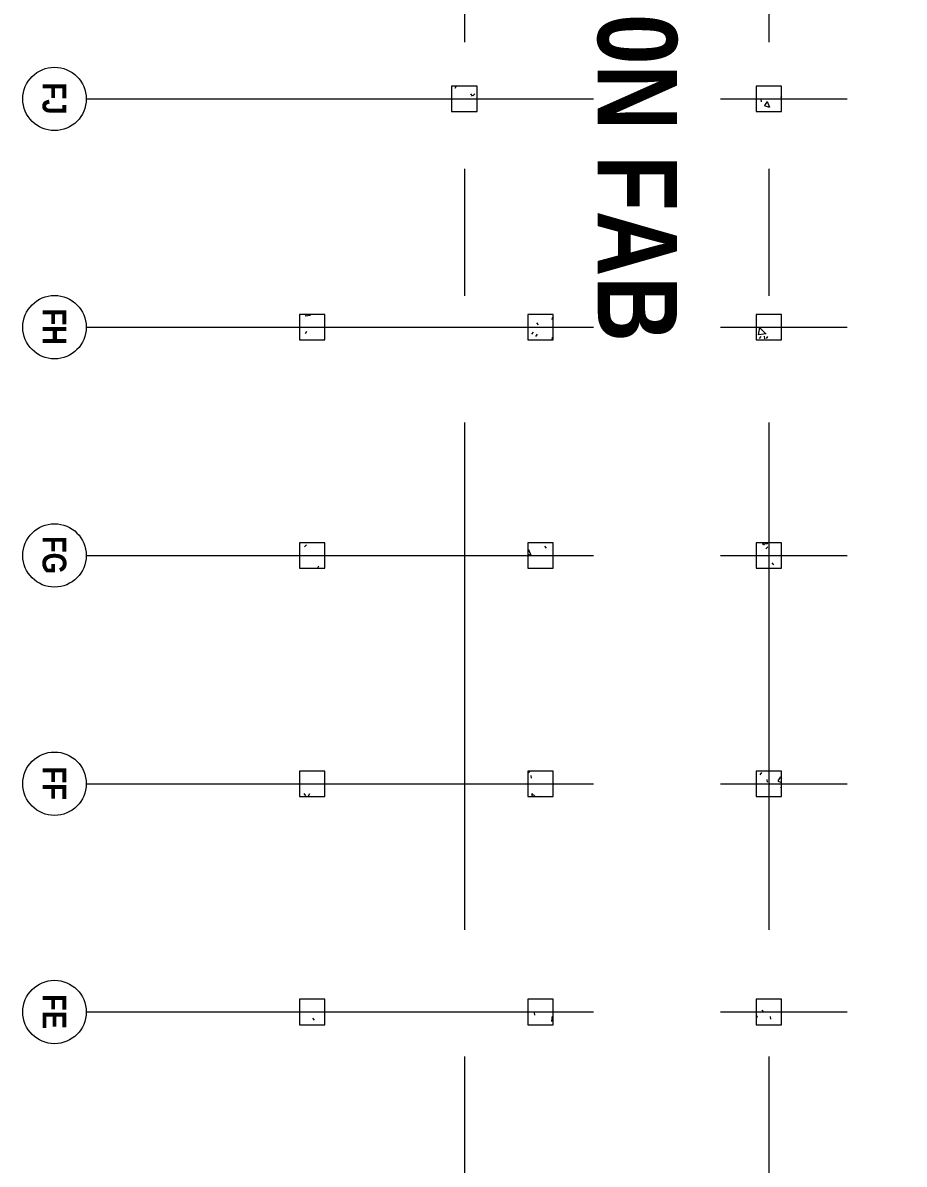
# Model space of a CAD drawing. Extents: x -14231 to 343475, y -171733 to 30720.
# Drawn here: x 177558 to 205353, y -120043 to -84043 of the extents above; entities that cross this region are included whole.
import ezdxf

# ---------------------------------------------------------------- set-up
doc = ezdxf.new("R2010")
doc.units = 0
doc.header["$LTSCALE"] = 8
doc.linetypes.add('IDA - Grid Line', pattern=[3500, 2000, -500, 500, -500])
for name, color, linetype, lineweight in [('A-_ANOTGRID_E', 7, 'CONTINUOUS', 9), ('A-_ANOTTEXT_A', 7, 'CONTINUOUS', 9), ('A-COLN----_E', 7, 'CONTINUOUS', 9), ('A-COLN----_E1', 7, 'CONTINUOUS', 9)]:
    doc.layers.add(name, color=color, linetype=linetype, lineweight=lineweight)
doc.styles.add('Arial Narrow_B', font='ARIALNB.TTF', dxfattribs={"height": 750})
doc.styles.add('Arial Narrow_B_1', font='ARIALNB.TTF', dxfattribs={"height": 625})

# ---------------------------------------------------------------- blocks, each defined once
blk = doc.blocks.new('IDA - Rectangle Column - 800W X 800D-V34-PH1 LEVEL 3 - PROBE')
at = {"layer": 'A-COLN----_E1', "true_color": 0xaaaaaa}
h = blk.add_hatch(dxfattribs=at)
h.set_pattern_fill('FP_36', color=253, style=0, pattern_type=2)
h.set_pattern_definition([(320, (-315956.1, 895857.2), (-159.3907, -1821.8403), [190.5, -2095.5]), (265, (-315956.1, 895857.2), (1910.5674, 352.428), [152.4, -1676.4]), (10.451, (-315969.4, 895705.4), (1751.166, -1469.4262), [161.9, -1780.901]), (316.184, (-315448.1, 895857.2), (-420.428, -2710.791), [285.75, -3143.25]), (6.636, (-315483.2, 895631.3), (2474.276, -2374.0256), [242.85, -2671.351]), (261.184, (-315448, 895857.2), (2474.2525, -2374.05), [228.6, -2514.6]), (291, (-315575.1, 895603.2), (-1022.6516, -1516.1442), [190.5, -2095.5]), (236, (-315575.1, 895603.2), (1841.8805, -618.021), [152.4, -1676.4]), (341.451, (-315660.3, 895476.8), (819.2124, -2134.1713), [161.9, -1780.901]), (307.5, (-315956.1, 895857.2), (845.5504, -30.88603), [83.82, -1572.26, 83.82, -3300.73]), (307.5, (-315956.1, 895857.2), (845.5504, -30.88603), [-1739.9, -1617.98, 83.82, -1598.93]), (277.5, (-315956.1, 895857.2), (1001.80575, -668.1966), [83.82, -886.46, 83.82, -2175.51]), (277.5, (-315956.1, 895857.2), (1001.80575, -668.1966), [-1054.1, -1534.16, 83.82, -557.53]), (237.5, (-315956.1, 896423.6), (-57.2896, -1355.90933), [83.82, -551.18, 83.82, -4526.28]), (237.5, (-315956.1, 896423.6), (-57.2896, -1355.90933), [-718.82, -1897.38, 83.82, -2545.08]), (227.5, (-315956.1, 896677.6), (254.2664, -1481.2932), [83.82, -741.68, 83.82, -3098.8]), (227.5, (-315956.1, 896677.6), (254.2664, -1481.2932), [-909.32, -1231.9, 83.82, -1783.08])])
h.paths.add_polyline_path([(-400, -400), (400, -400), (400, 400), (-400, 400)])
at = {"layer": 'A-COLN----_E', "color": 253, "true_color": 0xaaaaaa}
for p, q in [((400, 400), (-400, 400)), ((-400, 400), (-400, -400)), ((400, -400), (400, 400)), ((-400, -400), (400, -400))]:
    blk.add_line(p, q, dxfattribs=at)
blk = doc.blocks.new('IDA - Rectangle Column - 800W X 800D-V35-PH1 LEVEL 3 - PROBE')
at = {"layer": 'A-COLN----_E1', "true_color": 0xaaaaaa}
h = blk.add_hatch(dxfattribs=at)
h.set_pattern_fill('FP_37', color=253, style=0, pattern_type=2)
h.set_pattern_definition([(320, (-306356.1, 895857.2), (-159.3907, -1821.8403), [190.5, -2095.5]), (265, (-306356.1, 895857.2), (1910.5674, 352.428), [152.4, -1676.4]), (10.451, (-306369.4, 895705.4), (1751.166, -1469.4262), [161.9, -1780.901]), (316.184, (-305848.1, 895857.2), (-420.428, -2710.791), [285.75, -3143.25]), (6.636, (-305883.2, 895631.3), (2474.276, -2374.0256), [242.85, -2671.351]), (261.184, (-305848, 895857.2), (2474.2525, -2374.05), [228.6, -2514.6]), (291, (-305975.1, 895603.2), (-1022.6516, -1516.1442), [190.5, -2095.5]), (236, (-305975.1, 895603.2), (1841.8805, -618.021), [152.4, -1676.4]), (341.451, (-306060.3, 895476.8), (819.2124, -2134.1713), [161.9, -1780.901]), (307.5, (-306356.1, 895857.2), (845.5504, -30.88603), [83.82, -1572.26, 83.82, -3300.73]), (307.5, (-306356.1, 895857.2), (845.5504, -30.88603), [-1739.9, -1617.98, 83.82, -1598.93]), (277.5, (-306356.1, 895857.2), (1001.80575, -668.1966), [83.82, -886.46, 83.82, -2175.51]), (277.5, (-306356.1, 895857.2), (1001.80575, -668.1966), [-1054.1, -1534.16, 83.82, -557.53]), (237.5, (-306356.1, 896423.6), (-57.2896, -1355.90933), [83.82, -551.18, 83.82, -4526.28]), (237.5, (-306356.1, 896423.6), (-57.2896, -1355.90933), [-718.82, -1897.38, 83.82, -2545.08]), (227.5, (-306356.1, 896677.6), (254.2664, -1481.2932), [83.82, -741.68, 83.82, -3098.8]), (227.5, (-306356.1, 896677.6), (254.2664, -1481.2932), [-909.32, -1231.9, 83.82, -1783.08])])
h.paths.add_polyline_path([(-400, -400), (400, -400), (400, 400), (-400, 400)])
at = {"layer": 'A-COLN----_E', "color": 253, "true_color": 0xaaaaaa}
for p, q in [((400, 400), (-400, 400)), ((-400, 400), (-400, -400)), ((400, -400), (400, 400)), ((-400, -400), (400, -400))]:
    blk.add_line(p, q, dxfattribs=at)
blk = doc.blocks.new('IDA - Rectangle Column - 800W X 800D-V36-PH1 LEVEL 3 - PROBE')
at = {"layer": 'A-COLN----_E1', "true_color": 0xaaaaaa}
h = blk.add_hatch(dxfattribs=at)
h.set_pattern_fill('FP_38', color=253, style=0, pattern_type=2)
h.set_pattern_definition([(320, (-315956.1, 903057.2), (-159.3907, -1821.8403), [190.5, -2095.5]), (265, (-315956.1, 903057.2), (1910.5674, 352.428), [152.4, -1676.4]), (10.451, (-315969.4, 902905.4), (1751.166, -1469.4262), [161.9, -1780.901]), (316.184, (-315448.1, 903057.2), (-420.428, -2710.791), [285.75, -3143.25]), (6.636, (-315483.2, 902831.3), (2474.276, -2374.0256), [242.85, -2671.351]), (261.184, (-315448, 903057.2), (2474.2525, -2374.05), [228.6, -2514.6]), (291, (-315575.1, 902803.2), (-1022.6516, -1516.1442), [190.5, -2095.5]), (236, (-315575.1, 902803.2), (1841.8805, -618.021), [152.4, -1676.4]), (341.451, (-315660.3, 902676.8), (819.2124, -2134.1713), [161.9, -1780.901]), (307.5, (-315956.1, 903057.2), (845.5504, -30.88603), [83.82, -1572.26, 83.82, -3300.73]), (307.5, (-315956.1, 903057.2), (845.5504, -30.88603), [-1739.9, -1617.98, 83.82, -1598.93]), (277.5, (-315956.1, 903057.2), (1001.80575, -668.1966), [83.82, -886.46, 83.82, -2175.51]), (277.5, (-315956.1, 903057.2), (1001.80575, -668.1966), [-1054.1, -1534.16, 83.82, -557.53]), (237.5, (-315956.1, 903623.6), (-57.2896, -1355.90933), [83.82, -551.18, 83.82, -4526.28]), (237.5, (-315956.1, 903623.6), (-57.2896, -1355.90933), [-718.82, -1897.38, 83.82, -2545.08]), (227.5, (-315956.1, 903877.6), (254.2664, -1481.2932), [83.82, -741.68, 83.82, -3098.8]), (227.5, (-315956.1, 903877.6), (254.2664, -1481.2932), [-909.32, -1231.9, 83.82, -1783.08])])
h.paths.add_polyline_path([(-400, -400), (400, -400), (400, 400), (-400, 400)])
at = {"layer": 'A-COLN----_E', "color": 253, "true_color": 0xaaaaaa}
for p, q in [((400, 400), (-400, 400)), ((-400, 400), (-400, -400)), ((400, -400), (400, 400)), ((-400, -400), (400, -400))]:
    blk.add_line(p, q, dxfattribs=at)
blk = doc.blocks.new('IDA - Rectangle Column - 800W X 800D-V37-PH1 LEVEL 3 - PROBE')
at = {"layer": 'A-COLN----_E1', "true_color": 0xaaaaaa}
h = blk.add_hatch(dxfattribs=at)
h.set_pattern_fill('FP_39', color=253, style=0, pattern_type=2)
h.set_pattern_definition([(320, (-308756.1, 903057.2), (-159.3907, -1821.8403), [190.5, -2095.5]), (265, (-308756.1, 903057.2), (1910.5674, 352.428), [152.4, -1676.4]), (10.451, (-308769.4, 902905.4), (1751.166, -1469.4262), [161.9, -1780.901]), (316.184, (-308248.1, 903057.2), (-420.428, -2710.791), [285.75, -3143.25]), (6.636, (-308283.2, 902831.3), (2474.276, -2374.0256), [242.85, -2671.351]), (261.184, (-308248, 903057.2), (2474.2525, -2374.05), [228.6, -2514.6]), (291, (-308375.1, 902803.2), (-1022.6516, -1516.1442), [190.5, -2095.5]), (236, (-308375.1, 902803.2), (1841.8805, -618.021), [152.4, -1676.4]), (341.451, (-308460.3, 902676.8), (819.2124, -2134.1713), [161.9, -1780.901]), (307.5, (-308756.1, 903057.2), (845.5504, -30.88603), [83.82, -1572.26, 83.82, -3300.73]), (307.5, (-308756.1, 903057.2), (845.5504, -30.88603), [-1739.9, -1617.98, 83.82, -1598.93]), (277.5, (-308756.1, 903057.2), (1001.80575, -668.1966), [83.82, -886.46, 83.82, -2175.51]), (277.5, (-308756.1, 903057.2), (1001.80575, -668.1966), [-1054.1, -1534.16, 83.82, -557.53]), (237.5, (-308756.1, 903623.6), (-57.2896, -1355.90933), [83.82, -551.18, 83.82, -4526.28]), (237.5, (-308756.1, 903623.6), (-57.2896, -1355.90933), [-718.82, -1897.38, 83.82, -2545.08]), (227.5, (-308756.1, 903877.6), (254.2664, -1481.2932), [83.82, -741.68, 83.82, -3098.8]), (227.5, (-308756.1, 903877.6), (254.2664, -1481.2932), [-909.32, -1231.9, 83.82, -1783.08])])
h.paths.add_polyline_path([(-400, -400), (400, -400), (400, 400), (-400, 400)])
at = {"layer": 'A-COLN----_E', "color": 253, "true_color": 0xaaaaaa}
for p, q in [((400, 400), (-400, 400)), ((-400, 400), (-400, -400)), ((400, -400), (400, 400)), ((-400, -400), (400, -400))]:
    blk.add_line(p, q, dxfattribs=at)
blk = doc.blocks.new('IDA - Rectangle Column - 800W X 800D-V38-PH1 LEVEL 3 - PROBE')
at = {"layer": 'A-COLN----_E1', "true_color": 0xaaaaaa}
h = blk.add_hatch(dxfattribs=at)
h.set_pattern_fill('FP_40', color=253, style=0, pattern_type=2)
h.set_pattern_definition([(320, (-301556.1, 903057.2), (-159.3907, -1821.8403), [190.5, -2095.5]), (265, (-301556.1, 903057.2), (1910.5674, 352.428), [152.4, -1676.4]), (10.451, (-301569.4, 902905.4), (1751.166, -1469.4262), [161.9, -1780.901]), (316.184, (-301048.1, 903057.2), (-420.428, -2710.791), [285.75, -3143.25]), (6.636, (-301083.2, 902831.3), (2474.276, -2374.0256), [242.85, -2671.351]), (261.184, (-301048, 903057.2), (2474.2525, -2374.05), [228.6, -2514.6]), (291, (-301175.1, 902803.2), (-1022.6516, -1516.1442), [190.5, -2095.5]), (236, (-301175.1, 902803.2), (1841.8805, -618.021), [152.4, -1676.4]), (341.451, (-301260.3, 902676.8), (819.2124, -2134.1713), [161.9, -1780.901]), (307.5, (-301556.1, 903057.2), (845.5504, -30.88603), [83.82, -1572.26, 83.82, -3300.73]), (307.5, (-301556.1, 903057.2), (845.5504, -30.88603), [-1739.9, -1617.98, 83.82, -1598.93]), (277.5, (-301556.1, 903057.2), (1001.80575, -668.1966), [83.82, -886.46, 83.82, -2175.51]), (277.5, (-301556.1, 903057.2), (1001.80575, -668.1966), [-1054.1, -1534.16, 83.82, -557.53]), (237.5, (-301556.1, 903623.6), (-57.2896, -1355.90933), [83.82, -551.18, 83.82, -4526.28]), (237.5, (-301556.1, 903623.6), (-57.2896, -1355.90933), [-718.82, -1897.38, 83.82, -2545.08]), (227.5, (-301556.1, 903877.6), (254.2664, -1481.2932), [83.82, -741.68, 83.82, -3098.8]), (227.5, (-301556.1, 903877.6), (254.2664, -1481.2932), [-909.32, -1231.9, 83.82, -1783.08])])
h.paths.add_polyline_path([(-400, -400), (400, -400), (400, 400), (-400, 400)])
at = {"layer": 'A-COLN----_E', "color": 253, "true_color": 0xaaaaaa}
for p, q in [((400, 400), (-400, 400)), ((-400, 400), (-400, -400)), ((400, -400), (400, 400)), ((-400, -400), (400, -400))]:
    blk.add_line(p, q, dxfattribs=at)
blk = doc.blocks.new('IDA - Rectangle Column - 800W X 800D-V39-PH1 LEVEL 3 - PROBE')
at = {"layer": 'A-COLN----_E1', "true_color": 0xaaaaaa}
h = blk.add_hatch(dxfattribs=at)
h.set_pattern_fill('FP_41', color=253, style=0, pattern_type=2)
h.set_pattern_definition([(320, (-315956.1, 910257.2), (-159.3907, -1821.8403), [190.5, -2095.5]), (265, (-315956.1, 910257.2), (1910.5674, 352.428), [152.4, -1676.4]), (10.451, (-315969.4, 910105.4), (1751.166, -1469.4262), [161.9, -1780.901]), (316.184, (-315448.1, 910257.2), (-420.428, -2710.791), [285.75, -3143.25]), (6.636, (-315483.2, 910031.3), (2474.276, -2374.0256), [242.85, -2671.351]), (261.184, (-315448, 910257.2), (2474.2525, -2374.05), [228.6, -2514.6]), (291, (-315575.1, 910003.2), (-1022.6516, -1516.1442), [190.5, -2095.5]), (236, (-315575.1, 910003.2), (1841.8805, -618.021), [152.4, -1676.4]), (341.451, (-315660.3, 909876.8), (819.2124, -2134.1713), [161.9, -1780.901]), (307.5, (-315956.1, 910257.2), (845.5504, -30.88603), [83.82, -1572.26, 83.82, -3300.73]), (307.5, (-315956.1, 910257.2), (845.5504, -30.88603), [-1739.9, -1617.98, 83.82, -1598.93]), (277.5, (-315956.1, 910257.2), (1001.80575, -668.1966), [83.82, -886.46, 83.82, -2175.51]), (277.5, (-315956.1, 910257.2), (1001.80575, -668.1966), [-1054.1, -1534.16, 83.82, -557.53]), (237.5, (-315956.1, 910823.6), (-57.2896, -1355.90933), [83.82, -551.18, 83.82, -4526.28]), (237.5, (-315956.1, 910823.6), (-57.2896, -1355.90933), [-718.82, -1897.38, 83.82, -2545.08]), (227.5, (-315956.1, 911077.6), (254.2664, -1481.2932), [83.82, -741.68, 83.82, -3098.8]), (227.5, (-315956.1, 911077.6), (254.2664, -1481.2932), [-909.32, -1231.9, 83.82, -1783.08])])
h.paths.add_polyline_path([(-400, -400), (400, -400), (400, 400), (-400, 400)])
at = {"layer": 'A-COLN----_E', "color": 253, "true_color": 0xaaaaaa}
for p, q in [((400, 400), (-400, 400)), ((-400, 400), (-400, -400)), ((400, -400), (400, 400)), ((-400, -400), (400, -400))]:
    blk.add_line(p, q, dxfattribs=at)
blk = doc.blocks.new('IDA - Rectangle Column - 800W X 800D-V40-PH1 LEVEL 3 - PROBE')
at = {"layer": 'A-COLN----_E1', "true_color": 0xaaaaaa}
h = blk.add_hatch(dxfattribs=at)
h.set_pattern_fill('FP_42', color=253, style=0, pattern_type=2)
h.set_pattern_definition([(320, (-308756.1, 910257.2), (-159.3907, -1821.8403), [190.5, -2095.5]), (265, (-308756.1, 910257.2), (1910.5674, 352.428), [152.4, -1676.4]), (10.451, (-308769.4, 910105.4), (1751.166, -1469.4262), [161.9, -1780.901]), (316.184, (-308248.1, 910257.2), (-420.428, -2710.791), [285.75, -3143.25]), (6.636, (-308283.2, 910031.3), (2474.276, -2374.0256), [242.85, -2671.351]), (261.184, (-308248, 910257.2), (2474.2525, -2374.05), [228.6, -2514.6]), (291, (-308375.1, 910003.2), (-1022.6516, -1516.1442), [190.5, -2095.5]), (236, (-308375.1, 910003.2), (1841.8805, -618.021), [152.4, -1676.4]), (341.451, (-308460.3, 909876.8), (819.2124, -2134.1713), [161.9, -1780.901]), (307.5, (-308756.1, 910257.2), (845.5504, -30.88603), [83.82, -1572.26, 83.82, -3300.73]), (307.5, (-308756.1, 910257.2), (845.5504, -30.88603), [-1739.9, -1617.98, 83.82, -1598.93]), (277.5, (-308756.1, 910257.2), (1001.80575, -668.1966), [83.82, -886.46, 83.82, -2175.51]), (277.5, (-308756.1, 910257.2), (1001.80575, -668.1966), [-1054.1, -1534.16, 83.82, -557.53]), (237.5, (-308756.1, 910823.6), (-57.2896, -1355.90933), [83.82, -551.18, 83.82, -4526.28]), (237.5, (-308756.1, 910823.6), (-57.2896, -1355.90933), [-718.82, -1897.38, 83.82, -2545.08]), (227.5, (-308756.1, 911077.6), (254.2664, -1481.2932), [83.82, -741.68, 83.82, -3098.8]), (227.5, (-308756.1, 911077.6), (254.2664, -1481.2932), [-909.32, -1231.9, 83.82, -1783.08])])
h.paths.add_polyline_path([(-400, -400), (400, -400), (400, 400), (-400, 400)])
at = {"layer": 'A-COLN----_E', "color": 253, "true_color": 0xaaaaaa}
for p, q in [((400, 400), (-400, 400)), ((-400, 400), (-400, -400)), ((400, -400), (400, 400)), ((-400, -400), (400, -400))]:
    blk.add_line(p, q, dxfattribs=at)
blk = doc.blocks.new('IDA - Rectangle Column - 800W X 800D-V41-PH1 LEVEL 3 - PROBE')
at = {"layer": 'A-COLN----_E1', "true_color": 0xaaaaaa}
h = blk.add_hatch(dxfattribs=at)
h.set_pattern_fill('FP_43', color=253, style=0, pattern_type=2)
h.set_pattern_definition([(320, (-301556.1, 910257.2), (-159.3907, -1821.8403), [190.5, -2095.5]), (265, (-301556.1, 910257.2), (1910.5674, 352.428), [152.4, -1676.4]), (10.451, (-301569.4, 910105.4), (1751.166, -1469.4262), [161.9, -1780.901]), (316.184, (-301048.1, 910257.2), (-420.428, -2710.791), [285.75, -3143.25]), (6.636, (-301083.2, 910031.3), (2474.276, -2374.0256), [242.85, -2671.351]), (261.184, (-301048, 910257.2), (2474.2525, -2374.05), [228.6, -2514.6]), (291, (-301175.1, 910003.2), (-1022.6516, -1516.1442), [190.5, -2095.5]), (236, (-301175.1, 910003.2), (1841.8805, -618.021), [152.4, -1676.4]), (341.451, (-301260.3, 909876.8), (819.2124, -2134.1713), [161.9, -1780.901]), (307.5, (-301556.1, 910257.2), (845.5504, -30.88603), [83.82, -1572.26, 83.82, -3300.73]), (307.5, (-301556.1, 910257.2), (845.5504, -30.88603), [-1739.9, -1617.98, 83.82, -1598.93]), (277.5, (-301556.1, 910257.2), (1001.80575, -668.1966), [83.82, -886.46, 83.82, -2175.51]), (277.5, (-301556.1, 910257.2), (1001.80575, -668.1966), [-1054.1, -1534.16, 83.82, -557.53]), (237.5, (-301556.1, 910823.6), (-57.2896, -1355.90933), [83.82, -551.18, 83.82, -4526.28]), (237.5, (-301556.1, 910823.6), (-57.2896, -1355.90933), [-718.82, -1897.38, 83.82, -2545.08]), (227.5, (-301556.1, 911077.6), (254.2664, -1481.2932), [83.82, -741.68, 83.82, -3098.8]), (227.5, (-301556.1, 911077.6), (254.2664, -1481.2932), [-909.32, -1231.9, 83.82, -1783.08])])
h.paths.add_polyline_path([(-400, -400), (400, -400), (400, 400), (-400, 400)])
at = {"layer": 'A-COLN----_E', "color": 253, "true_color": 0xaaaaaa}
for p, q in [((400, 400), (-400, 400)), ((-400, 400), (-400, -400)), ((400, -400), (400, 400)), ((-400, -400), (400, -400))]:
    blk.add_line(p, q, dxfattribs=at)
blk = doc.blocks.new('IDA - Rectangle Column - 800W X 800D-V42-PH1 LEVEL 3 - PROBE')
at = {"layer": 'A-COLN----_E1', "true_color": 0xaaaaaa}
h = blk.add_hatch(dxfattribs=at)
h.set_pattern_fill('FP_44', color=253, style=0, pattern_type=2)
h.set_pattern_definition([(320, (-315956.1, 917457.2), (-159.3907, -1821.8403), [190.5, -2095.5]), (265, (-315956.1, 917457.2), (1910.5674, 352.428), [152.4, -1676.4]), (10.451, (-315969.4, 917305.4), (1751.166, -1469.4262), [161.9, -1780.901]), (316.184, (-315448.1, 917457.2), (-420.428, -2710.791), [285.75, -3143.25]), (6.636, (-315483.2, 917231.3), (2474.276, -2374.0256), [242.85, -2671.351]), (261.184, (-315448, 917457.2), (2474.2525, -2374.05), [228.6, -2514.6]), (291, (-315575.1, 917203.2), (-1022.6516, -1516.1442), [190.5, -2095.5]), (236, (-315575.1, 917203.2), (1841.8805, -618.021), [152.4, -1676.4]), (341.451, (-315660.3, 917076.8), (819.2124, -2134.1713), [161.9, -1780.901]), (307.5, (-315956.1, 917457.2), (845.5504, -30.88603), [83.82, -1572.26, 83.82, -3300.73]), (307.5, (-315956.1, 917457.2), (845.5504, -30.88603), [-1739.9, -1617.98, 83.82, -1598.93]), (277.5, (-315956.1, 917457.2), (1001.80575, -668.1966), [83.82, -886.46, 83.82, -2175.51]), (277.5, (-315956.1, 917457.2), (1001.80575, -668.1966), [-1054.1, -1534.16, 83.82, -557.53]), (237.5, (-315956.1, 918023.6), (-57.2896, -1355.90933), [83.82, -551.18, 83.82, -4526.28]), (237.5, (-315956.1, 918023.6), (-57.2896, -1355.90933), [-718.82, -1897.38, 83.82, -2545.08]), (227.5, (-315956.1, 918277.6), (254.2664, -1481.2932), [83.82, -741.68, 83.82, -3098.8]), (227.5, (-315956.1, 918277.6), (254.2664, -1481.2932), [-909.32, -1231.9, 83.82, -1783.08])])
h.paths.add_polyline_path([(-400, -400), (400, -400), (400, 400), (-400, 400)])
at = {"layer": 'A-COLN----_E', "color": 253, "true_color": 0xaaaaaa}
for p, q in [((400, 400), (-400, 400)), ((-400, 400), (-400, -400)), ((400, -400), (400, 400)), ((-400, -400), (400, -400))]:
    blk.add_line(p, q, dxfattribs=at)
blk = doc.blocks.new('IDA - Rectangle Column - 800W X 800D-V43-PH1 LEVEL 3 - PROBE')
at = {"layer": 'A-COLN----_E1', "true_color": 0xaaaaaa}
h = blk.add_hatch(dxfattribs=at)
h.set_pattern_fill('FP_45', color=253, style=0, pattern_type=2)
h.set_pattern_definition([(320, (-308756.1, 917457.2), (-159.3907, -1821.8403), [190.5, -2095.5]), (265, (-308756.1, 917457.2), (1910.5674, 352.428), [152.4, -1676.4]), (10.451, (-308769.4, 917305.4), (1751.166, -1469.4262), [161.9, -1780.901]), (316.184, (-308248.1, 917457.2), (-420.428, -2710.791), [285.75, -3143.25]), (6.636, (-308283.2, 917231.3), (2474.276, -2374.0256), [242.85, -2671.351]), (261.184, (-308248, 917457.2), (2474.2525, -2374.05), [228.6, -2514.6]), (291, (-308375.1, 917203.2), (-1022.6516, -1516.1442), [190.5, -2095.5]), (236, (-308375.1, 917203.2), (1841.8805, -618.021), [152.4, -1676.4]), (341.451, (-308460.3, 917076.8), (819.2124, -2134.1713), [161.9, -1780.901]), (307.5, (-308756.1, 917457.2), (845.5504, -30.88603), [83.82, -1572.26, 83.82, -3300.73]), (307.5, (-308756.1, 917457.2), (845.5504, -30.88603), [-1739.9, -1617.98, 83.82, -1598.93]), (277.5, (-308756.1, 917457.2), (1001.80575, -668.1966), [83.82, -886.46, 83.82, -2175.51]), (277.5, (-308756.1, 917457.2), (1001.80575, -668.1966), [-1054.1, -1534.16, 83.82, -557.53]), (237.5, (-308756.1, 918023.6), (-57.2896, -1355.90933), [83.82, -551.18, 83.82, -4526.28]), (237.5, (-308756.1, 918023.6), (-57.2896, -1355.90933), [-718.82, -1897.38, 83.82, -2545.08]), (227.5, (-308756.1, 918277.6), (254.2664, -1481.2932), [83.82, -741.68, 83.82, -3098.8]), (227.5, (-308756.1, 918277.6), (254.2664, -1481.2932), [-909.32, -1231.9, 83.82, -1783.08])])
h.paths.add_polyline_path([(-400, -400), (400, -400), (400, 400), (-400, 400)])
at = {"layer": 'A-COLN----_E', "color": 253, "true_color": 0xaaaaaa}
for p, q in [((400, 400), (-400, 400)), ((-400, 400), (-400, -400)), ((400, -400), (400, 400)), ((-400, -400), (400, -400))]:
    blk.add_line(p, q, dxfattribs=at)
blk = doc.blocks.new('IDA - Rectangle Column - 800W X 800D-V44-PH1 LEVEL 3 - PROBE')
at = {"layer": 'A-COLN----_E1', "true_color": 0xaaaaaa}
h = blk.add_hatch(dxfattribs=at)
h.set_pattern_fill('FP_46', color=253, style=0, pattern_type=2)
h.set_pattern_definition([(320, (-301556.1, 917457.2), (-159.3907, -1821.8403), [190.5, -2095.5]), (265, (-301556.1, 917457.2), (1910.5674, 352.428), [152.4, -1676.4]), (10.451, (-301569.4, 917305.4), (1751.166, -1469.4262), [161.9, -1780.901]), (316.184, (-301048.1, 917457.2), (-420.428, -2710.791), [285.75, -3143.25]), (6.636, (-301083.2, 917231.3), (2474.276, -2374.0256), [242.85, -2671.351]), (261.184, (-301048, 917457.2), (2474.2525, -2374.05), [228.6, -2514.6]), (291, (-301175.1, 917203.2), (-1022.6516, -1516.1442), [190.5, -2095.5]), (236, (-301175.1, 917203.2), (1841.8805, -618.021), [152.4, -1676.4]), (341.451, (-301260.3, 917076.8), (819.2124, -2134.1713), [161.9, -1780.901]), (307.5, (-301556.1, 917457.2), (845.5504, -30.88603), [83.82, -1572.26, 83.82, -3300.73]), (307.5, (-301556.1, 917457.2), (845.5504, -30.88603), [-1739.9, -1617.98, 83.82, -1598.93]), (277.5, (-301556.1, 917457.2), (1001.80575, -668.1966), [83.82, -886.46, 83.82, -2175.51]), (277.5, (-301556.1, 917457.2), (1001.80575, -668.1966), [-1054.1, -1534.16, 83.82, -557.53]), (237.5, (-301556.1, 918023.6), (-57.2896, -1355.90933), [83.82, -551.18, 83.82, -4526.28]), (237.5, (-301556.1, 918023.6), (-57.2896, -1355.90933), [-718.82, -1897.38, 83.82, -2545.08]), (227.5, (-301556.1, 918277.6), (254.2664, -1481.2932), [83.82, -741.68, 83.82, -3098.8]), (227.5, (-301556.1, 918277.6), (254.2664, -1481.2932), [-909.32, -1231.9, 83.82, -1783.08])])
h.paths.add_polyline_path([(-400, -400), (400, -400), (400, 400), (-400, 400)])
at = {"layer": 'A-COLN----_E', "color": 253, "true_color": 0xaaaaaa}
for p, q in [((400, 400), (-400, 400)), ((-400, 400), (-400, -400)), ((400, -400), (400, 400)), ((-400, -400), (400, -400))]:
    blk.add_line(p, q, dxfattribs=at)
blk = doc.blocks.new('IDA - Rectangle Column - 800W X 800D-V45-PH1 LEVEL 3 - PROBE')
at = {"layer": 'A-COLN----_E1', "true_color": 0xaaaaaa}
h = blk.add_hatch(dxfattribs=at)
h.set_pattern_fill('FP_47', color=253, style=0, pattern_type=2)
h.set_pattern_definition([(320, (-315956.1, 924657.2), (-159.3907, -1821.8403), [190.5, -2095.5]), (265, (-315956.1, 924657.2), (1910.5674, 352.428), [152.4, -1676.4]), (10.451, (-315969.4, 924505.4), (1751.166, -1469.4262), [161.9, -1780.901]), (316.184, (-315448.1, 924657.2), (-420.428, -2710.791), [285.75, -3143.25]), (6.636, (-315483.2, 924431.3), (2474.276, -2374.0256), [242.85, -2671.351]), (261.184, (-315448, 924657.2), (2474.2525, -2374.05), [228.6, -2514.6]), (291, (-315575.1, 924403.2), (-1022.6516, -1516.1442), [190.5, -2095.5]), (236, (-315575.1, 924403.2), (1841.8805, -618.021), [152.4, -1676.4]), (341.451, (-315660.3, 924276.8), (819.2124, -2134.1713), [161.9, -1780.901]), (307.5, (-315956.1, 924657.2), (845.5504, -30.88603), [83.82, -1572.26, 83.82, -3300.73]), (307.5, (-315956.1, 924657.2), (845.5504, -30.88603), [-1739.9, -1617.98, 83.82, -1598.93]), (277.5, (-315956.1, 924657.2), (1001.80575, -668.1966), [83.82, -886.46, 83.82, -2175.51]), (277.5, (-315956.1, 924657.2), (1001.80575, -668.1966), [-1054.1, -1534.16, 83.82, -557.53]), (237.5, (-315956.1, 925223.6), (-57.2896, -1355.90933), [83.82, -551.18, 83.82, -4526.28]), (237.5, (-315956.1, 925223.6), (-57.2896, -1355.90933), [-718.82, -1897.38, 83.82, -2545.08]), (227.5, (-315956.1, 925477.6), (254.2664, -1481.2932), [83.82, -741.68, 83.82, -3098.8]), (227.5, (-315956.1, 925477.6), (254.2664, -1481.2932), [-909.32, -1231.9, 83.82, -1783.08])])
h.paths.add_polyline_path([(-400, -400), (400, -400), (400, 400), (-400, 400)])
at = {"layer": 'A-COLN----_E', "color": 253, "true_color": 0xaaaaaa}
for p, q in [((400, 400), (-400, 400)), ((-400, 400), (-400, -400)), ((400, -400), (400, 400)), ((-400, -400), (400, -400))]:
    blk.add_line(p, q, dxfattribs=at)
blk = doc.blocks.new('IDA - Rectangle Column - 800W X 800D-V46-PH1 LEVEL 3 - PROBE')
at = {"layer": 'A-COLN----_E1', "true_color": 0xaaaaaa}
h = blk.add_hatch(dxfattribs=at)
h.set_pattern_fill('FP_48', color=253, style=0, pattern_type=2)
h.set_pattern_definition([(320, (-308756.1, 924657.2), (-159.3907, -1821.8403), [190.5, -2095.5]), (265, (-308756.1, 924657.2), (1910.5674, 352.428), [152.4, -1676.4]), (10.451, (-308769.4, 924505.4), (1751.166, -1469.4262), [161.9, -1780.901]), (316.184, (-308248.1, 924657.2), (-420.428, -2710.791), [285.75, -3143.25]), (6.636, (-308283.2, 924431.3), (2474.276, -2374.0256), [242.85, -2671.351]), (261.184, (-308248, 924657.2), (2474.2525, -2374.05), [228.6, -2514.6]), (291, (-308375.1, 924403.2), (-1022.6516, -1516.1442), [190.5, -2095.5]), (236, (-308375.1, 924403.2), (1841.8805, -618.021), [152.4, -1676.4]), (341.451, (-308460.3, 924276.8), (819.2124, -2134.1713), [161.9, -1780.901]), (307.5, (-308756.1, 924657.2), (845.5504, -30.88603), [83.82, -1572.26, 83.82, -3300.73]), (307.5, (-308756.1, 924657.2), (845.5504, -30.88603), [-1739.9, -1617.98, 83.82, -1598.93]), (277.5, (-308756.1, 924657.2), (1001.80575, -668.1966), [83.82, -886.46, 83.82, -2175.51]), (277.5, (-308756.1, 924657.2), (1001.80575, -668.1966), [-1054.1, -1534.16, 83.82, -557.53]), (237.5, (-308756.1, 925223.6), (-57.2896, -1355.90933), [83.82, -551.18, 83.82, -4526.28]), (237.5, (-308756.1, 925223.6), (-57.2896, -1355.90933), [-718.82, -1897.38, 83.82, -2545.08]), (227.5, (-308756.1, 925477.6), (254.2664, -1481.2932), [83.82, -741.68, 83.82, -3098.8]), (227.5, (-308756.1, 925477.6), (254.2664, -1481.2932), [-909.32, -1231.9, 83.82, -1783.08])])
h.paths.add_polyline_path([(-400, -400), (400, -400), (400, 400), (-400, 400)])
at = {"layer": 'A-COLN----_E', "color": 253, "true_color": 0xaaaaaa}
for p, q in [((400, 400), (-400, 400)), ((-400, 400), (-400, -400)), ((400, -400), (400, 400)), ((-400, -400), (400, -400))]:
    blk.add_line(p, q, dxfattribs=at)
blk = doc.blocks.new('IDA - Rectangle Column - 800W X 800D-V47-PH1 LEVEL 3 - PROBE')
at = {"layer": 'A-COLN----_E1', "true_color": 0xaaaaaa}
h = blk.add_hatch(dxfattribs=at)
h.set_pattern_fill('FP_49', color=253, style=0, pattern_type=2)
h.set_pattern_definition([(320, (-301556.1, 924657.2), (-159.3907, -1821.8403), [190.5, -2095.5]), (265, (-301556.1, 924657.2), (1910.5674, 352.428), [152.4, -1676.4]), (10.451, (-301569.4, 924505.4), (1751.166, -1469.4262), [161.9, -1780.901]), (316.184, (-301048.1, 924657.2), (-420.428, -2710.791), [285.75, -3143.25]), (6.636, (-301083.2, 924431.3), (2474.276, -2374.0256), [242.85, -2671.351]), (261.184, (-301048, 924657.2), (2474.2525, -2374.05), [228.6, -2514.6]), (291, (-301175.1, 924403.2), (-1022.6516, -1516.1442), [190.5, -2095.5]), (236, (-301175.1, 924403.2), (1841.8805, -618.021), [152.4, -1676.4]), (341.451, (-301260.3, 924276.8), (819.2124, -2134.1713), [161.9, -1780.901]), (307.5, (-301556.1, 924657.2), (845.5504, -30.88603), [83.82, -1572.26, 83.82, -3300.73]), (307.5, (-301556.1, 924657.2), (845.5504, -30.88603), [-1739.9, -1617.98, 83.82, -1598.93]), (277.5, (-301556.1, 924657.2), (1001.80575, -668.1966), [83.82, -886.46, 83.82, -2175.51]), (277.5, (-301556.1, 924657.2), (1001.80575, -668.1966), [-1054.1, -1534.16, 83.82, -557.53]), (237.5, (-301556.1, 925223.6), (-57.2896, -1355.90933), [83.82, -551.18, 83.82, -4526.28]), (237.5, (-301556.1, 925223.6), (-57.2896, -1355.90933), [-718.82, -1897.38, 83.82, -2545.08]), (227.5, (-301556.1, 925477.6), (254.2664, -1481.2932), [83.82, -741.68, 83.82, -3098.8]), (227.5, (-301556.1, 925477.6), (254.2664, -1481.2932), [-909.32, -1231.9, 83.82, -1783.08])])
h.paths.add_polyline_path([(-400, -400), (400, -400), (400, 400), (-400, 400)])
at = {"layer": 'A-COLN----_E', "color": 253, "true_color": 0xaaaaaa}
for p, q in [((400, 400), (-400, 400)), ((-400, 400), (-400, -400)), ((400, -400), (400, 400)), ((-400, -400), (400, -400))]:
    blk.add_line(p, q, dxfattribs=at)
blk = doc.blocks.new('Grid - 4 mm Dia-18759-PH1 LEVEL 3 - PROBE')
at = {"layer": 'A-_ANOTGRID_E', "color": 253, "true_color": 0xaaaaaa}
blk.add_circle((0, 0), 4, dxfattribs=at)

msp = doc.modelspace()

# ---------------------------------------------------------------- linework, layer by layer
at = {"layer": 'A-_ANOTGRID_E', "color": 254, "linetype": 'IDA - Grid Line', "true_color": 0xd4d4d4}
for p, q in [((191482.2899, -12650.3661), (191482.2899, -169732.6721)), ((201082.2899, -12650.3661), (201082.2899, -169732.6721)), ((179558.4541, -86443.3464), (217979.1948, -86443.3464)), ((179558.4541, -93643.3464), (217979.1948, -93643.3464)), ((179558.4541, -100843.3464), (217979.1948, -100843.3464)), ((179558.4541, -108043.3464), (217979.1948, -108043.3464)), ((179558.4541, -115243.3464), (217979.1948, -115243.3464))]:
    msp.add_line(p, q, dxfattribs=at)

# ---------------------------------------------------------------- block references
at = {"layer": 'A-_ANOTGRID_E', "color": 254, "lineweight": 5, "true_color": 0xd4d4d4, "xscale": 249.9999999999999, "yscale": 249.9999999999999, "zscale": 249.9999999999999, "rotation": 270}
for p in [(178558.4541, -86443.3464), (178558.4541, -93643.3464), (178558.4541, -100843.3464), (178558.4541, -108043.3464), (178558.4541, -115243.3464)]:
    msp.add_blockref('Grid - 4 mm Dia-18759-PH1 LEVEL 3 - PROBE', p, dxfattribs=at)
at = {"layer": 'A-COLN----_E1', "color": 253, "lineweight": 9, "true_color": 0xaaaaaa}
for name, p in [('IDA - Rectangle Column - 800W X 800D-V35-PH1 LEVEL 3 - PROBE', (191482.2899, -86443.3464)), ('IDA - Rectangle Column - 800W X 800D-V34-PH1 LEVEL 3 - PROBE', (201082.2899, -86443.3464)), ('IDA - Rectangle Column - 800W X 800D-V38-PH1 LEVEL 3 - PROBE', (186682.2899, -93643.3464)), ('IDA - Rectangle Column - 800W X 800D-V37-PH1 LEVEL 3 - PROBE', (193882.2899, -93643.3464)), ('IDA - Rectangle Column - 800W X 800D-V36-PH1 LEVEL 3 - PROBE', (201082.2899, -93643.3464)), ('IDA - Rectangle Column - 800W X 800D-V41-PH1 LEVEL 3 - PROBE', (186682.2899, -100843.3464)), ('IDA - Rectangle Column - 800W X 800D-V40-PH1 LEVEL 3 - PROBE', (193882.2899, -100843.3464)), ('IDA - Rectangle Column - 800W X 800D-V39-PH1 LEVEL 3 - PROBE', (201082.2899, -100843.3464)), ('IDA - Rectangle Column - 800W X 800D-V44-PH1 LEVEL 3 - PROBE', (186682.2899, -108043.3464)), ('IDA - Rectangle Column - 800W X 800D-V43-PH1 LEVEL 3 - PROBE', (193882.2899, -108043.3464)), ('IDA - Rectangle Column - 800W X 800D-V42-PH1 LEVEL 3 - PROBE', (201082.2899, -108043.3464)), ('IDA - Rectangle Column - 800W X 800D-V47-PH1 LEVEL 3 - PROBE', (186682.2899, -115243.3464)), ('IDA - Rectangle Column - 800W X 800D-V46-PH1 LEVEL 3 - PROBE', (193882.2899, -115243.3464)), ('IDA - Rectangle Column - 800W X 800D-V45-PH1 LEVEL 3 - PROBE', (201082.2899, -115243.3464))]:
    msp.add_blockref(name, p, dxfattribs=at)

# ---------------------------------------------------------------- texts
at = {"layer": 'A-_ANOTGRID_E', "color": 253, "true_color": 0xaaaaaa, "char_height": 750, "attachment_point": 1, "rotation": 270, "style": 'Arial Narrow_B'}
for s, insert, width in [('FJ', (178929.8178, -85930.5413), 1222.573437), ('FH', (178929.8178, -93055.5413), 1402.953125), ('FG', (178929.8178, -100230.5413), 1463.079687), ('FF', (178929.8178, -107505.5413), 1282.7), ('FE', (178929.8178, -114680.5413), 1342.826562)]:
    msp.add_mtext(s, dxfattribs=dict(at, insert=insert, width=width))
at = {"layer": 'A-_ANOTTEXT_A', "style": 'Arial Narrow_B_1'}
msp.add_text("EXT'G F10N FAB", height=2500, rotation=270, dxfattribs=at).set_placement((195691.8777, -71150.9469))

doc.saveas('drawing.dxf')
